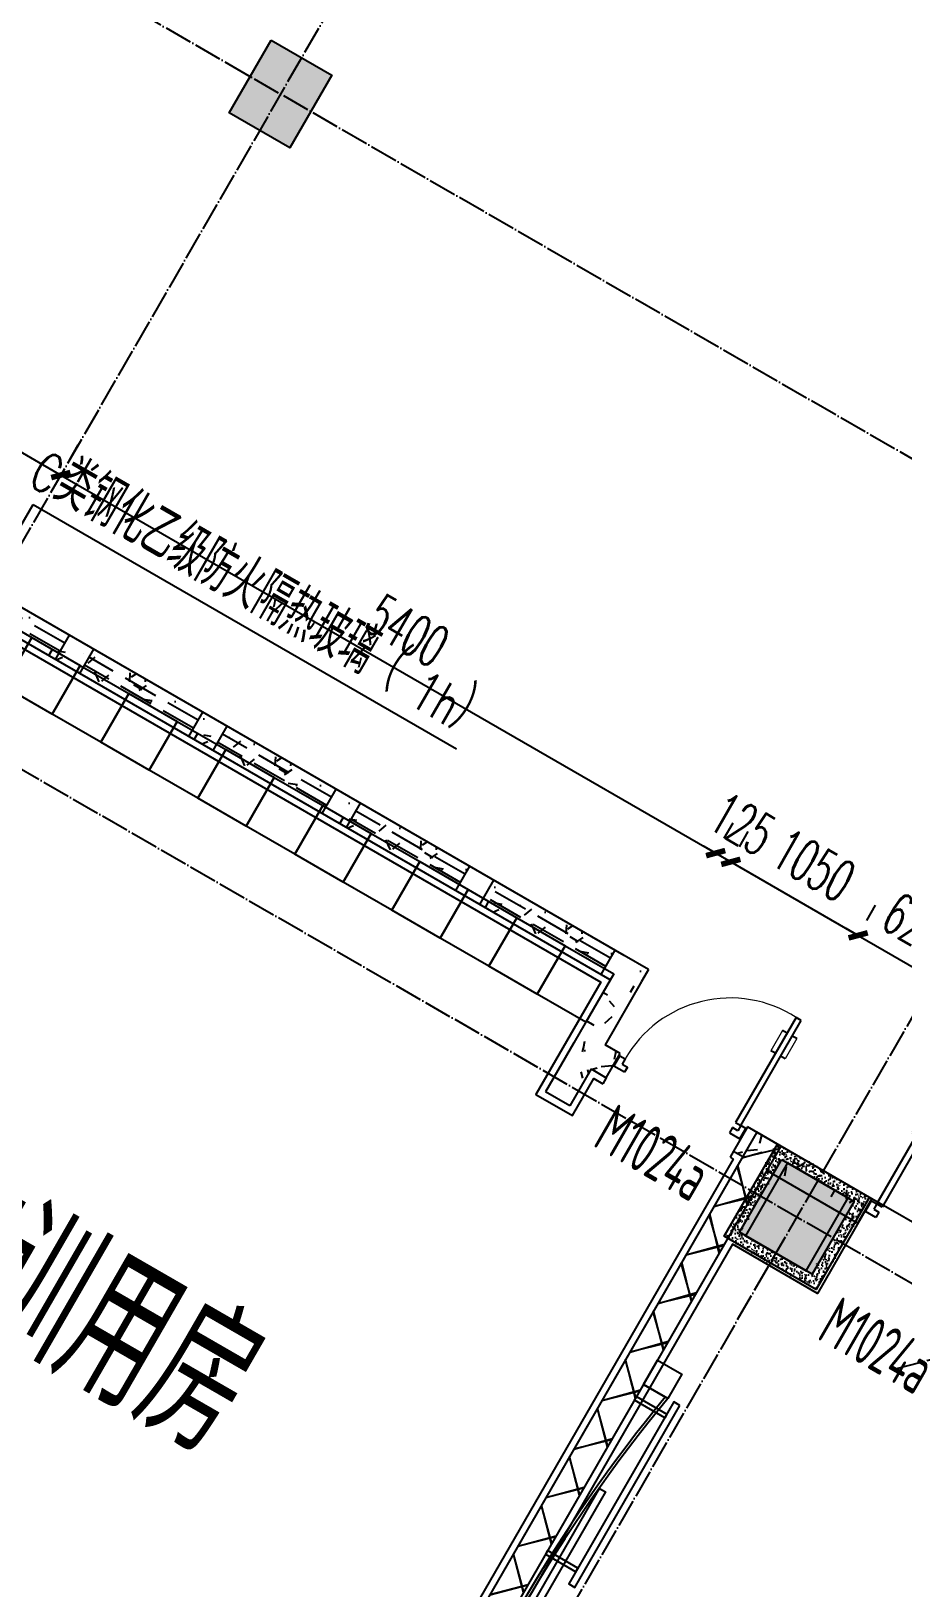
# Model space of a CAD drawing. Header units: millimetres. Extents: x 216654360 to 218309126, y 218099985 to 219647706.
# Drawn here: x 217963966 to 217970192, y 218924951 to 218936065 of the extents above; entities that cross this region are included whole.
import ezdxf

# ---------------------------------------------------------------- set-up
doc = ezdxf.new("R2010")
doc.units = ezdxf.units.MM
doc.header["$LTSCALE"] = 1000
doc.linetypes.add('DASH', pattern=[0.35, 0.25, -0.1])
doc.linetypes.add('DOTE', pattern=[2.4200000000000004, 2, -0.2, 0.02, -0.2])
for name, color, linetype in [('A-ANNO-DIMS', 3, 'Continuous'), ('A-ANNO-DOTE', 1, 'DOTE'), ('A-ANNO-IDEN-INDX', 3, 'Continuous'), ('A-ANNO-TXT', 7, 'Continuous'), ('A-COLU', 2, 'Continuous'), ('A-COLU-CONC', 2, 'Continuous'), ('A-FLOR', 91, 'Continuous'), ('A-FLOR-SPCL', 245, 'Continuous'), ('A-FURN', 45, 'Continuous'), ('A-WALL', 2, 'Continuous'), ('A-WIND', 161, 'Continuous'), ('PUB_HATCH', 8, 'Continuous'), ('WINDOW', 4, 'Continuous'), ('WINDOW_TEXT', 7, 'Continuous'), ('现状植物', 3, 'Continuous')]:
    doc.layers.add(name, color=color, linetype=linetype)
doc.styles.add('_TCH_DIM_T3', font='SIMPLEX.shx', dxfattribs={"width": 0.5647058823529413, "bigfont": 'GBCBIG.shx'})
doc.styles.add('_TCH_WINDOW', font='GBENOR', dxfattribs={"width": 0.8, "bigfont": 'GBCBIG'})
doc.styles.add('A_DIM', font='SIMPLEX', dxfattribs={"width": 0.7, "bigfont": 'HZ'})
doc.dimstyles.new('_TCH_ARCH&&100', dxfattribs={"dimtxt": 297.5, "dimasz": 100, "dimexe": 250, "dimexo": 300, "dimgap": 126.25, "dimtad": 1, "dimdec": 0, "dimzin": 0, "dimdsep": 46, "dimtxsty": '_TCH_DIM_T3', "dimblk": 'ARCHTICK', "dimcen": 0.09, "dimclrt": 7, "dimazin": 2, "dimtfac": 1, "dimtdec": 0, "dimtix": 1, "dimtmove": 2, "dimatfit": 3, "dimfxl": 100, "dimtolj": 1, "dimtzin": 0, "dimarcsym": 0})
pattern_1 = [(0, (354, -366), (600, 1200), [0, -1200]), (0, (-348, -528), (600, 1200), [0, -1200]), (0, (42, -540), (600, 1200), [0, -1200]), (0, (468, -186), (600, 1200), [0, -1200]), (0, (-30, -600), (600, 1200), [0, -1200]), (0, (588, 570), (600, 1200), [0, -1200]), (0, (222, 474), (600, 1200), [0, -1200]), (0, (413.9999999999999, 324), (600, 1200), [0, -1200]), (0, (-564, 300), (600, 1200), [0, -1200]), (0, (24, 246), (600, 1200), [0, -1200]), (0, (-204, -60), (600, 1200), [0, -1200]), (0, (-192, -509.9999999999999), (600, 1200), [0, -1200]), (0, (258, -558), (600, 1200), [0, -1200]), (0, (588, -30), (600, 1200), [0, -1200]), (0, (-534, -216), (600, 1200), [0, -1200]), (0, (-432, -12), (600, 1200), [0, -1200]), (0, (36, -96), (600, 1200), [0, -1200]), (0, (-132, -270), (600, 1200), [0, -1200]), (0, (-228, 126), (600, 1200), [0, -1200]), (0, (-78, 576), (600, 1200), [0, -1200]), (0, (-486.0000000000001, -468), (600, 1200), [0, -1200]), (0, (174, 330), (600, 1200), [0, -1200]), (0, (-384, 348), (600, 1200), [0, -1200]), (0, (-480, 504), (600, 1200), [0, -1200]), (130.601294, (514.285716, 194.285712), (-2999.999966861969, 3600.000015739533), [52.683108, -22074.222]), (18.4349488, (428.571432, 217.142856), (2999.999988936139, 1199.999991146445), [54.21048, -7535.2558]), (90, (428.571432, 165.714288), (600.0000000000001, 1200), [51.428568, -2348.5713]), (161.565051, (480, 148.571424), (-3000.000015105215, 1199.999910544823), [54.21048, -7535.2558]), (53.1301023, (480, 148.571424), (600.0000011342403, 1199.99999943288), [57.14286, -5942.856999999999]), (135, (525.714288, -462.85704), (-600.0000725322863, 1199.999918790402), [48.48732, -3345.6252]), (45, (457.142856, -462.85704), (599.9999961647541, 1199.999995157935), [48.48732, -3345.6252]), (135, (491.428572, -497.1428400000001), (-600.0000725322863, 1199.999918790402), [48.48732, -3345.6252]), (45, (491.428572, -497.1428400000001), (599.9999961647541, 1199.999995157935), [48.48732, -3345.6252]), (116.565051, (-51.42852, 342.857148), (-0.0001043859734650709, 2399.999934707041), [63.887652, -1277.753]), (180, (-79.99991999999999, 399.999996), (-599.9999999999998, 1200), [68.571432, -1131.4285]), (63.43494880000001, (-177.1428, 342.857148), (5.432290706153253e-06, 2399.999988372672), [63.887652, -1277.753]), (116.565051, (-148.5714, 285.714288), (-0.0001043859734650709, 2399.999934707041), [63.887652, -1277.753]), (0, (-148.5714, 285.714288), (600, 1200), [68.571432, -1131.4285]), (63.43494880000001, (-79.99991999999999, 285.714288), (5.432290706153253e-06, 2399.999988372672), [63.887652, -1277.753]), (107.102728, (399.999996, -62.85708000000001), (-1799.999931184909, 6000.000009680287), [77.72269200000001, -32565.805]), (143.972626, (377.142852, 11.428572), (-11399.99985547618, 8399.999990492668), [77.72269200000001, -16244.04]), (180, (314.285712, 57.14286), (-599.9999999999998, 1200), [74.285712, -1125.7142]), (36.02737329999999, (177.14286, 11.428572), (11399.99991575318, 8399.99990944439), [77.72269200000001, -16244.04]), (71.5650511, (154.285716, -57.14279999999999), (1800.000009240657, 5999.99998966958), [72.280632, -7517.185600000001]), (107.102728, (177.14286, -131.42856), (-1799.999931184909, 6000.000009680287), [77.72269200000001, -32565.805]), (143.972626, (240, -177.1428), (-11399.99985547618, 8399.999990492668), [77.72269200000001, -16244.04]), (0, (240, -177.1428), (600, 1200), [74.285712, -1125.7142]), (36.02737329999999, (314.285712, -177.1428), (11399.99991575318, 8399.99990944439), [77.72269200000001, -16244.04]), (71.5650511, (377.142852, -131.42856), (1800.000009240657, 5999.99998966958), [72.280632, -7517.185600000001]), (150.255118, (411.428568, 497.142852), (-1800.000004260273, 1199.999985130039), [46.07004, -9628.639200000001]), (90, (371.428572, 474.28572), (600.0000000000001, 1200), [45.714288, -2354.2855]), (29.7448813, (371.428572, 474.28572), (1800.000001060037, 1199.999994395642), [46.07004, -9628.639200000001]), (116.565051, (131.428572, -354.28572), (-0.0001043859734650709, 2399.999934707041), [63.887652, -1277.753]), (168.690067, (102.857148, -297.1428), (-5400.000004006199, 1199.999969888218), [58.274508, -12179.371]), (41.18592510000001, (0, -325.7142), (14999.99990911732, 13199.99988457684), [60.743688, -25451.604]), (90, (0, -382.85712), (600.0000000000001, 1200), [57.14286, -2342.857]), (138.814074, (45.714288, -422.85708), (-14999.99973338043, 13200.0000840726), [60.743688, -25451.604]), (16.6992442, (45.714288, -422.85708), (19799.99985103278, 5999.99993715613), [59.6589, -24997.075]), (60.9453959, (102.857148, -405.71424), (599.9999984077513, 1199.99998938541), [58.83217200000001, -24650.679]), (109.983106, (-371.42856, 148.571424), (-3000.000011299861, 8399.999977770043), [66.88400399999998, -28024.39499999999]), (155.556045, (-394.28568, 211.428576), (-7800.000029732115, 3599.999925205931), [69.045972, -28930.263]), (24.4439547, (-519.99996, 211.428576), (7800.000003890955, 3599.999982684802), [69.045972, -28930.263]), (70.01689340000001, (-542.85708, 148.571424), (3000.000009044286, 8399.999979161448), [66.88400399999999, -28024.395]), (109.983106, (-519.99996, 85.71428399999999), (-3000.000011299861, 8399.999977770043), [66.88400399999998, -28024.39499999999]), (160.016893, (-457.14276, 62.85714), (-3000.000001763259, 1199.999945333349), [66.88400399999999, -13978.755]), (19.9831065, (-457.14276, 62.85714), (2999.999983528817, 1199.999998096056), [66.88400399999999, -13978.755]), (70.01689340000001, (-394.28568, 85.71428399999999), (3000.000009044286, 8399.999979161448), [66.88400399999999, -28024.395]), (122.005383, (74.285712, 39.999996), (-600.0000805229399, 1199.999938741572), [53.908464, -11266.868]), (18.4349488, (-5.71428, 68.571432), (2999.999988936139, 1199.999991146445), [54.21048, -7535.2558]), (90, (-5.71428, 17.142852), (600.0000000000001, 1200), [51.428568, -2348.5713]), (161.565051, (45.714288, 0), (-3000.000015105215, 1199.999910544823), [54.21048, -7535.2558]), (54.46232220000002, (45.714288, 0), (4199.999993914518, 5999.999991012131), [49.15614, -20596.423]), (116.565051, (-274.28568, -251.42856), (-0.0001043859734650709, 2399.999934707041), [63.887652, -1277.753]), (180, (-302.85708, -194.28564), (-599.9999999999998, 1200), [62.85714, -1137.1428]), (59.0362434, (-399.99996, -251.42856), (600.000001953063, 1199.999994175555), [66.63945599999998, -13927.644]), (120.963756, (-365.71428, -308.57136), (-600.0000819959288, 1199.999944893199), [66.639456, -13927.644]), (0, (-365.71428, -308.57136), (600, 1200), [62.85714, -1137.1428]), (63.43494880000001, (-302.85708, -308.57136), (5.432290706153253e-06, 2399.999988372672), [63.887652, -1277.753])]
pattern_2 = [(45, (200, 0), (-200.0002033111466, 200.0002033111467), []), (135, (200, 0), (-200.0002033111467, -200.0002033111466), [])]

# ---------------------------------------------------------------- blocks, each defined once
blk = doc.blocks.new('$DorLib2D$00000009')
for p, q in [((0.4128784780300046, 0.9052619659617922), (0.4128784780300046, 0.08070055595349494)), ((0.4541065485304194, 0.9052619659617922), (0.4128784780300046, 0.9052619659617922)), ((0.4541065485304194, 0.08070055595349494), (0.4541065485304194, 0.9052619659617922)), ((0.4128784780300046, 0.7821568824082695), (0.3780038555081039, 0.7821568824082694)), ((0.4889811710523202, 0.7821568824082694), (0.4541065485304194, 0.7821568824082695)), ((0.4128784780300046, 0.6235084014994399), (0.3780038555081039, 0.6235084014994398)), ((0.4889811710523202, 0.6235084014994398), (0.4541065485304194, 0.6235084014994399)), ((-0.4941390729791224, 0.08070055595349494), (-0.4529110024787076, 0.08070055595349494)), ((-0.4941390729791224, -0.001755585047334795), (-0.4941390729791224, 0.08070055595349494)), ((-0.4529110024787076, 0.08070055595349494), (-0.4529110024787076, 0.03947248545308008)), ((-0.4529110024787076, 0.03947248545308008), (-0.4116829319782927, 0.03947248545308008)), ((-0.4116829319782927, 0.03947248545308008), (-0.4116829319782927, -0.001755585047334795)), ((0.4128784780300046, 0.08070055595349494), (0.4541065485304194, 0.08070055595349494)), ((0.4541065485304194, 0.03947248545308008), (0.4128784780300046, 0.03947248545308008)), ((0.4128784780300046, 0.03947248545308008), (0.4128784780300046, -0.001755585047334795)), ((0.4953346190308343, 0.08070055595349494), (0.4541065485304194, 0.08070055595349494)), ((0.4541065485304194, 0.08070055595349494), (0.4541065485304194, 0.03947248545308008)), ((0.4953346190308343, -0.001755585047334795), (0.4953346190308343, 0.08070055595349494)), ((-0.4941390729791224, -0.001755585047334795), (-0.4941390729791224, -0.001755585047334795)), ((-0.4116829319782927, -0.001755585047334795), (-0.4941390729791224, -0.001755585047334795)), ((0.4128784780300046, -0.001755585047334795), (0.4953346190308343, -0.001755585047334795)), ((0.4953346190308343, -0.001755585047334795), (0.4953346190308343, -0.001755585047334795))]:
    blk.add_line(p, q)
at = {"lineweight": 13}
for p, q in [((0.3780038555081039, 0.7821568824082694), (0.3780038555081039, 0.6235084014994398)), ((0.4889811710523202, 0.7821568824082694), (0.4889811710523202, 0.6235084014994398))]:
    blk.add_line(p, q, dxfattribs=at)
blk.add_arc((0.3716497624938499, 0.08173193500353383), 0.8245614100082972, 87.13397114007623, 180.0716668053313, dxfattribs=at)
blk = doc.blocks.new("67agjj'")
at = {"layer": 'PUB_HATCH'}
h = blk.add_hatch(dxfattribs=at)
h.set_pattern_fill('多孔材料', color=256, scale=100, style=0)
h.set_pattern_definition(pattern_2)
h.paths.add_polyline_path([(4937796.550121611, -191755.9127561602), (4937596.550337388, -191555.9127561479), (4937596.542612329, -198716.0312870708), (4937796.542612329, -198716.0315028511)])
h = blk.add_hatch(dxfattribs=at)
h.set_pattern_fill('加气混凝土', color=256, scale=100, style=0)
h.set_pattern_definition(pattern_1)
h.paths.add_polyline_path([(4937796.550121611, -191755.9127561602), (4938546.969240265, -191755.9127561621), (4938546.969240265, -191555.9127561094), (4937596.550337388, -191555.9127561479)])
at = {"layer": 'A-FURN', "color": 251}
blk.add_line((4937796.65419766, -193520.049067658), (4937996.654194442, -193520.0885831096), dxfattribs=at)
for points in [[(4937796.65419766, -193520.049067658), (4937796.693713081, -193320.0490717104), (4937996.693709209, -193320.0885871324), (4937996.654193786, -193520.088583109)], [(4938096.654191745, -193520.1083406116), (4938046.65419278, -193520.0984618606), (4938046.357827862, -195020.0984326726), (4938096.357826768, -195020.1083114534)], [(4938046.634435457, -193620.0984597597), (4938046.628508062, -193650.0984591146), (4937796.628512614, -193650.0490647925), (4937796.634439978, -193620.0490654972)], [(4937895.903405503, -194320.0489934004), (4937945.903405503, -194320.0489934004), (4937945.903405503, -196320.0489934004), (4937895.903405503, -196320.0489934004)], [(4938046.377585604, -194920.0984346244), (4938046.383512818, -194890.0984352696), (4937796.383517371, -194890.0490411859), (4937796.377590126, -194920.0490404816)]]:
    blk.add_lwpolyline(points, close=True, dxfattribs=at)
for radius, start, end in [(10897.37174121828, 170.4811375720541, 189.4962217498478), (10877.37174121828, 170.463492984633, 189.5138664502206)]:
    blk.add_arc((4948723.703251525, -195322.2080362383), radius, start, end, dxfattribs=at)
at = {"layer": 'A-WALL'}
for p, q in [((4937596.550337388, -191555.9127561479), (4937596.542612329, -198716.0312870708)), ((4938546.969240265, -191555.9127561094), (4937596.550337388, -191555.9127561479)), ((4938546.969240265, -191755.9127561621), (4938546.969240265, -191555.9127561094)), ((4937796.550121611, -191755.9127561602), (4937796.542612329, -198716.0315028511)), ((4937796.550121611, -191755.9127561602), (4938546.969240265, -191755.9127561621))]:
    blk.add_line(p, q, dxfattribs=at)
at = {"layer": 'A-WALL', "color": 6}
blk.add_lwpolyline([(4938546.534865214, -191585.9127586209), (4938546.534865214, -192335.9128103111), (4937846.549495839, -192335.9121090239), (4937846.542795743, -198546.0313949566), (4937846.550412892, -198546.0313949566), (4937846.550412892, -198185.9127563676), (4938446.550412892, -198185.9127563676), (4938446.550412892, -198546.0214243335), (4938991.540443263, -198545.912757365)], dxfattribs=at)
at = {"layer": 'WINDOW'}
blk.add_line((4939596.96924019, -191555.9127561775), (4938546.96924019, -191555.9127561775), dxfattribs=at)
ref = blk.add_blockref('$DorLib2D$00000009', (4939071.96924019, -191655.9127561775), dxfattribs=dict(at, xscale=1050, yscale=-1050, zscale=200, rotation=179.9999999999992))
ref.add_attrib('A', 'M1024a', (4938696.302573554, -192618.4127562058), dxfattribs={"layer": 'WINDOW_TEXT', "height": 350, "rotation": 359.9999999999992, "style": '_TCH_WINDOW', "width": 0.6400000000000001})
blk = doc.blocks.new('A$C5EDE6A0B')
at = {"layer": 'A-FURN', "color": 251}
for points in [[(0, -400.0000000036089), (0, 0), (400, 0), (399.9999999990687, -400.0000000037398)], [(399.9999999990687, -400.0000000038563), (399.9999999990687, -2.328306436538696e-10), (799.9999999990687, -2.473825588822365e-10), (799.9999999990687, -400.0000000039727)], [(799.9999999990687, -400.0000000039727), (799.9999999990396, -4.656612873077393e-10), (1199.99999999904, -4.802132025361061e-10), (1199.999999999069, -400.0000000042055)], [(1199.999999999069, -400.0000000043219), (1199.999999999069, -6.984919309616089e-10), (1599.999999999069, -7.130438461899757e-10), (1599.99999999904, -400.0000000044092)], [(1599.99999999904, -400.0000000045402), (1599.99999999904, -9.313225746154785e-10), (1999.99999999904, -9.458744898438454e-10), (1999.999999999069, -400.0000000046712)], [(1999.999999999069, -400.0000000046712), (1999.99999999904, -1.178705133497715e-09), (2399.999999999069, -1.178705133497715e-09), (2399.999999998137, -400.000000004904)], [(2399.999999998108, -400.0000000050059), (2399.999999998108, -1.396983861923218e-09), (2799.999999998137, -1.411535777151585e-09), (2799.999999998137, -400.0000000051223)], [(2799.999999998137, -400.0000000052532), (2799.999999998137, -1.644366420805454e-09), (3199.999999998137, -1.658918336033821e-09), (3199.999999998137, -400.0000000053551)], [(3199.999999998137, -400.0000000053551), (3199.999999998108, -1.862645149230957e-09), (3599.999999998137, -1.877197064459324e-09), (3599.999999997206, -400.0000000056025)], [(3599.999999997206, -400.0000000057189), (3599.999999997206, -2.110027708113194e-09), (3999.999999997206, -2.110027708113194e-09), (3999.999999997206, -400.0000000058353)], [(3999.999999997206, -400.0000000058353), (3999.999999997177, -2.342858351767063e-09), (4399.999999997206, -2.342858351767063e-09), (4399.999999997206, -400.0000000060681)], [(4399.999999997206, -400.0000000061846), (4399.999999997206, -2.561137080192566e-09), (4799.999999997206, -2.575688995420933e-09), (4799.999999997206, -400.0000000062864)]]:
    blk.add_lwpolyline(points, close=True, dxfattribs=at)
blk = doc.blocks.new('123rty7u778')
at = {"layer": 'PUB_HATCH'}
h = blk.add_hatch(dxfattribs=at)
h.set_pattern_fill('加气混凝土', color=256, scale=100, style=0)
h.set_pattern_definition(pattern_1)
h.paths.add_polyline_path([(4946063.217079565, -191035.5933836235), (4945996.55041303, -190935.5933836262), (4939046.550412573, -190935.5933836259), (4939246.55041269, -191135.5933836183), (4945996.550412833, -191135.5933836185)])
h = blk.add_hatch(dxfattribs=at)
h.set_pattern_fill('加气混凝土', color=256, scale=100, style=0)
h.set_pattern_definition(pattern_1)
h.paths.add_polyline_path([(4945996.550412833, -190935.9127564223), (4945996.55041303, -190935.5933836262), (4946063.217079565, -191035.5933836235), (4946196.550412833, -191035.5933836258), (4946196.550412833, -190935.9127564223)])
h = blk.add_hatch(dxfattribs=at)
h.set_pattern_fill('加气混凝土', color=256, scale=100, style=0)
h.set_pattern_definition(pattern_1)
h.paths.add_polyline_path([(4946063.217079565, -191035.5933836235), (4945996.550412833, -191135.5933836185), (4945996.550412834, -191655.9127568066), (4946129.883746193, -191655.9127567989), (4946196.550412829, -191555.9127568017), (4946196.550412833, -191035.5933836258)])
h = blk.add_hatch(dxfattribs=at)
h.set_pattern_fill('加气混凝土', color=256, scale=100, style=0)
h.set_pattern_definition(pattern_1)
h.paths.add_polyline_path([(4946196.550412917, -191755.9127567887), (4946321.550412904, -191755.9127567778), (4946321.550412903, -191555.9127567355), (4946196.550412829, -191555.9127568017), (4946129.883746193, -191655.912756799)])
h = blk.add_hatch(dxfattribs=at)
h.set_pattern_fill('加气混凝土', color=256, scale=100, style=0)
h.set_pattern_definition(pattern_1)
h.paths.add_polyline_path([(4947646.550523447, -191555.9127568017), (4947371.550412903, -191555.9127567355), (4947371.550412903, -191755.9127567778), (4947446.550302394, -191755.9127567887)])
h = blk.add_hatch(dxfattribs=at)
h.set_pattern_fill('多孔材料', color=256, scale=100, style=0)
h.set_pattern_definition(pattern_2)
h.paths.add_polyline_path([(4947646.550523447, -191555.9127568017), (4947446.550302394, -191755.9127567887), (4947446.542741804, -198596.0312844279), (4947646.542741804, -198596.0315054939)])
h = blk.add_hatch(dxfattribs=at)
h.set_pattern_fill('加气混凝土', color=256, scale=100, style=0)
h.set_pattern_definition(pattern_1)
h.paths.add_polyline_path([(4946129.883746193, -191655.912756799), (4945996.550412834, -191655.9127568064), (4945996.550412834, -192060.9127563676), (4946196.550412834, -192060.9127563676), (4946196.550412917, -191755.9127567887)])
at = {"layer": 'A-ANNO-IDEN-INDX'}
for p, q in [((4940727.205856083, -191035.5933836256), (4940731.6137655, -190257.0000949414)), ((4940731.6137655, -190257.0000949414), (4944220.066363484, -190257.0000949414))]:
    blk.add_line(p, q, dxfattribs=at)
at = {"layer": 'A-WALL'}
for p, q in [((4945996.55041303, -190935.5933836262), (4939046.550412573, -190935.5933836259)), ((4945996.550412833, -190935.9127564223), (4945996.55041303, -190935.5933836262)), ((4946196.550412833, -190935.9127564223), (4945996.550412833, -190935.9127564223)), ((4946196.550412833, -190935.9127564223), (4946196.550412833, -191035.5933836258)), ((4946196.550412833, -191035.5933836258), (4946196.550412829, -191555.9127568017)), ((4945996.550412833, -191135.5933836185), (4939246.55041269, -191135.5933836183)), ((4945996.550412833, -191135.5933836185), (4945996.550412834, -191655.9127568066)), ((4946321.550412903, -191555.9127567355), (4946196.550412829, -191555.9127568017)), ((4946321.550412904, -191755.9127567778), (4946321.550412903, -191555.9127567355)), ((4947646.550523447, -191555.9127568017), (4947371.550412903, -191555.9127567355)), ((4947371.550412903, -191555.9127567355), (4947371.550412903, -191755.9127567778)), ((4947646.550523447, -191555.9127568017), (4947646.542741804, -198596.0315054939)), ((4945996.550412834, -191655.9127568064), (4945996.550412834, -192060.9127563676)), ((4946196.550412917, -191755.9127567887), (4946321.550412904, -191755.9127567778)), ((4946196.550412917, -191755.9127567887), (4946196.550412834, -192060.9127563676)), ((4947371.550412903, -191755.9127567778), (4947446.550302394, -191755.9127567887)), ((4947446.550302394, -191755.9127567887), (4947446.542741804, -198596.0312844279)), ((4946196.550412834, -192060.9127563676), (4945996.550412834, -192060.9127563676))]:
    blk.add_line(p, q, dxfattribs=at)
at = {"layer": 'A-WALL', "color": 6}
for p, q in [((4946321.55041304, -191755.9127573387), (4946321.55041304, -191805.9127574633)), ((4947371.550412886, -191755.9127569807), (4947371.550358941, -191805.9127571053))]:
    blk.add_line(p, q, dxfattribs=at)
for points in [[(4938921.55041278, -191805.9127570521), (4938996.550412547, -191805.9127570488), (4938996.550412567, -192110.9127563676), (4939296.550412565, -192110.9127563676), (4939296.550412565, -191185.5933836242), (4939471.518433979, -191185.5933836242), (4939471.518433979, -191185.5933836231), (4940471.550412937, -191185.5933836254), (4940471.550412937, -191185.5933836275), (4945946.55041282, -191185.5933836277), (4945946.550412821, -192110.9127563678), (4946246.550412839, -192110.9127563676), (4946246.550412789, -191805.912756997), (4946321.550412968, -191805.912756997)], [(4947371.550358985, -191805.9127569969), (4947396.550251088, -191805.9127839694), (4947396.542795748, -198546.0313949597), (4946246.550412927, -198546.0313949608)]]:
    blk.add_lwpolyline(points, dxfattribs=at)
at = {"layer": 'A-WIND', "linetype": 'DASH'}
for p, q in [((4941421.550412933, -191135.5933836257, 1500), (4941421.550412933, -190935.5933836257, 1500)), ((4941621.550412934, -191135.5933836257, 1500), (4941621.550412934, -190935.5933836257, 1500)), ((4942521.550412934, -191135.5933836257, 1500), (4942521.550412934, -190935.5933836257, 1500)), ((4942721.550412935, -191135.5933836257, 1500), (4942721.550412935, -190935.5933836257, 1500)), ((4943621.550412935, -191135.5933836258, 1500), (4943621.550412935, -190935.5933836258, 1500)), ((4943821.550412934, -191135.5933836258, 1500), (4943821.550412934, -190935.5933836258, 1500)), ((4944721.550412934, -191135.5933836258, 1500), (4944721.550412934, -190935.5933836258, 1500)), ((4944921.550412928, -191135.5933836258, 1500), (4944921.550412928, -190935.5933836258, 1500)), ((4945921.550412928, -191135.5933836258, 1500), (4945921.550412928, -190935.5933836258, 1500)), ((4941421.550412933, -191002.2600502924, 1500), (4940521.550412933, -191002.2600502923, 1500)), ((4942521.550412934, -191002.2600502924, 1500), (4941621.550412934, -191002.2600502923, 1500)), ((4943621.550412935, -191002.2600502924, 1500), (4942721.550412935, -191002.2600502924, 1500)), ((4944721.550412934, -191002.2600502925, 1500), (4943821.550412934, -191002.2600502924, 1500)), ((4945921.550412928, -191002.2600502925, 1500), (4944921.550412928, -191002.2600502924, 1500)), ((4941421.550412933, -191068.926716959, 1500), (4940521.550412933, -191068.926716959, 1500)), ((4942521.550412934, -191068.9267169591, 1500), (4941621.550412934, -191068.926716959, 1500)), ((4943621.550412935, -191068.9267169591, 1500), (4942721.550412935, -191068.9267169591, 1500)), ((4944721.550412934, -191068.9267169592, 1500), (4943821.550412934, -191068.9267169591, 1500)), ((4945921.550412928, -191068.9267169592, 1500), (4944921.550412928, -191068.9267169591, 1500))]:
    blk.add_line(p, q, dxfattribs=at)
at = {"linetype": 'Continuous', "rotation": 180}
for p in [(4945596.550412833, -191485.9127568838), (4945996.550412833, -191485.9127568838)]:
    blk.add_blockref('A$C5EDE6A0B', p, dxfattribs=at)
at = {"layer": 'WINDOW'}
ref = blk.add_blockref('$DorLib2D$00000009', (4946846.550412943, -191655.9127568065), dxfattribs=dict(at, xscale=-1050, yscale=-1050, zscale=200, rotation=180))
ref.add_attrib('A', 'M1024a', (4946470.883746278, -192226.3403878803), dxfattribs={"layer": 'WINDOW_TEXT', "height": 350, "style": '_TCH_WINDOW', "width": 0.6400000000000001})
at = {"layer": 'A-ANNO-TXT', "color": 7, "style": 'A_DIM'}
for s, height, width, p in [('类钢化乙级防火隔热玻璃（', 350, 0.7, (4940809.817019652, -190152.0000949414)), ('）', 350, 0.7, (4944076.483686319, -190152.0000949414)), ('C', 280, 0.6999999999999998, (4940613.817019652, -190152.0000949414)), ('1h', 280, 0.6999999999999998, (4943749.817019652, -190152.0000949414))]:
    blk.add_text(s, height=height, dxfattribs=dict(at, width=width)).set_placement(p)
at = {"layer": 'A-ANNO-TXT', "linetype": 'Continuous', "style": 'A_DIM', "width": 0.7}
blk.add_text('办公培训用房', height=1000, dxfattribs=at).set_placement((4941229.396303697, -195565.5344053968))
blk = doc.blocks.new('A$Cbd128c3d')
at = {"layer": 'A-COLU'}
h = blk.add_hatch(color=256, dxfattribs=at)
h.dxf.hatch_style = 1
h.paths.add_polyline_path([(3599.999999999942, -240), (4099.999999999942, -240), (4099.999999999942, -840), (3599.999999999942, -840)])
blk.add_lwpolyline([(3599.999999999942, -240), (4099.999999999942, -240), (4099.999999999942, -840), (3599.999999999942, -840)], close=True, dxfattribs=at)
blk = doc.blocks.new('123attt')
h = blk.add_hatch(color=2)
h.dxf.hatch_style = 1
h.paths.add_polyline_path([(6528856.650242668, 260781.6907820057), (6529456.650242668, 260781.6907820057), (6529456.650242668, 260181.6907820409), (6528856.650242668, 260181.6907820409)])
at = {"layer": 'A-WALL'}
blk.add_lwpolyline([(6528856.650242668, 260781.6907820057), (6529456.650242668, 260781.6907820057), (6529456.650242668, 260181.6907820409), (6528856.650242668, 260181.6907820409)], close=True, dxfattribs=at)
blk = doc.blocks.new('2929sk')
at = {"layer": 'A-COLU-CONC'}
h = blk.add_hatch(dxfattribs=at)
h.set_pattern_fill('混凝土', scale=10, angle=90)
h.set_pattern_definition([(140, (6502386.07597335, 175688.3338082992), (6.275213498259515, 71.72601826007535), [7.5, -82.5]), (85, (6502386.07597335, 175688.3338082992), (-75.21921337000119, -13.8751333613), [6, -66]), (190.4514, (6502386.59890735, 175694.3109762992), (-68.94395420609534, 57.85093817140216), [6.37401899999999, -70.11421119999983]), (136.1842, (6502366.07597335, 175688.3338082992), (16.55190143290181, 106.7241048625644), [11.24999999999998, -123.7499999999998]), (186.6356, (6502367.45530405, 175697.2274827992), (-97.41178709004417, 93.46627055487033), [9.561028799999953, -105.1712999999996]), (81.18420000000006, (6502366.07597335, 175688.3338082992), (-97.41186009253246, 93.46619451336272), [9, -99]), (111, (6502371.07597335, 175698.3338082992), (40.26188906653389, 59.69070521184616), [7.499999999999989, -82.49999999999983]), (55.99999999999998, (6502371.07597335, 175698.3338082992), (-72.5150045046853, 24.33153319215818), [6, -66]), (161.4514, (6502374.431133949, 175703.3080315992), (-32.25304967099523, 84.02226285814899), [6.374018999999989, -70.11421119999981]), (127.5, (6502386.07597335, 175688.3338082992), (-33.28938538313115, 1.215985531729069), [0, -65.19999999999999, 0, -67, 0, -66.25]), (97.49999999999993, (6502386.07597335, 175688.3338082992), (-39.44117118823602, 26.30695374421486), [0, -38.2, 0, -63.7, 0, -25.25]), (57.49999999999999, (6502386.07597335, 175666.0338082992), (2.255487173437979, 53.3822436172409), [0, -25, 0, -78, 0, -103.5]), (47.5, (6502386.07597335, 175656.0338082992), (-10.01049823323177, 58.31861693423862), [0, -32.4999999999999, 0, -51.7999999999999, 0, -73.4999999999998])])
h.paths.add_polyline_path([(-69288.40205167048, -86952.76195850916), (-68908.39814537857, -86952.76195850916), (-68908.39814537857, -86872.76195850916), (-69208.40205167048, -86872.76195850916), (-69208.40205167048, -86572.76195832115), (-69288.40205167048, -86572.76195832115)])
h.paths.add_polyline_path([(-68908.39814537857, -86952.76195850916), (-68528.39814541303, -86952.76195850916), (-68528.39814541303, -86572.76195832115), (-68608.39814541303, -86572.76195832115), (-68608.39814541303, -86872.76195850916), (-68908.39814537857, -86872.76195850916)])
h.paths.add_polyline_path([(-68608.39814541303, -86572.76195832115), (-68528.39814541303, -86572.76195832115), (-68528.39814541303, -86192.76195850811), (-68908.39814537857, -86192.76195850811), (-68908.39814537857, -86272.76195850811), (-68608.39814541303, -86272.76195850811)])
h.paths.add_polyline_path([(-69288.40205167048, -86572.76195832115), (-69208.40205167048, -86572.76195832115), (-69208.40205167048, -86272.76195850811), (-68908.39814537857, -86272.76195850811), (-68908.39814537857, -86192.76195850811), (-69288.40205167048, -86192.76195850811)])
at = {"layer": 'A-ANNO-DOTE', "ltscale": 0.1}
for p, q in [((-68908.41759934928, -98506.28522877558), (-68908.41759934928, -79972.7619583212)), ((-61708.41759934928, -98506.28522877552), (-61708.41759934928, -79972.7619583212)), ((-70053.25017017312, -85977.54912788258), (-75903.12984014768, -91766.4875320131)), ((-16719.25256192591, -86572.76195832115), (-75808.41759934928, -86572.76195832127)), ((-16719.25256192591, -91672.76195832115), (-75808.41759934928, -91672.76195832127))]:
    blk.add_line(p, q, dxfattribs=at)
at = {"layer": 'A-COLU-CONC', "color": 7}
for points in [[(-68528.39814541303, -86952.76195850916), (-69288.40205167048, -86952.76195850916), (-69288.40205167048, -86192.76195850811), (-68528.39814541303, -86192.76195850811)], [(-68608.39814541303, -86872.76195850916), (-69208.40205167048, -86872.76195850916), (-69208.40205167048, -86272.76195850811), (-68608.39814541303, -86272.76195850811)]]:
    blk.add_lwpolyline(points, close=True, dxfattribs=at)
at = {"rotation": 180}
blk.add_blockref('A$Cbd128c3d', (-57858.41759934928, -92212.76195819007), dxfattribs=at)
at = {"layer": 'A-WALL', "color": 6, "rotation": 180}
blk.add_blockref('123attt', (6460248.252097255, 173908.9288235325), dxfattribs=at)
blk = doc.blocks.new('_ArchTick')
at = {"color": 0, "linetype": 'ByBlock', "const_width": 0.4}
blk.add_lwpolyline([(-0.5, -0.5), (0.5, 0.5)], dxfattribs=at)
blk = doc.blocks.new('*D590')
at = {"layer": 'A-ANNO-DIMS', "color": 0, "lineweight": -2, "transparency": 16777216}
for p, q in [((6107020.873125625, 27031.65141335763), (6107020.8743014, 28095.38551166646)), ((6113520.834651212, 27031.64422876637), (6113520.835826987, 28095.37832707518)), ((6107020.874025068, 27845.38551166661), (6113520.835550656, 27845.37832707534))]:
    blk.add_line(p, q, dxfattribs=at)
at = {"layer": 'Defpoints', "color": 0, "transparency": 16777216}
for p in [(6113520.835550656, 27845.37832707534), (6107020.872794027, 26731.65141335782), (6113520.834319614, 26731.64422876655)]:
    blk.add_point(p, dxfattribs=at)
at = {"layer": 'A-ANNO-DIMS', "color": 0, "lineweight": -2, "transparency": 16777216, "xscale": 100, "yscale": 100, "zscale": 100}
for p, rotation in [((6107020.874025068, 27845.38551166661), 179.9999366693548), ((6113520.835550656, 27845.37832707534), 359.9999366693548)]:
    blk.add_blockref('_ArchTick', p, dxfattribs=dict(at, rotation=rotation))
at = {"layer": 'A-ANNO-DIMS', "color": 7, "transparency": 16777216, "insert": (6110270.855091827, 28120.3819193708), "char_height": 297.5, "attachment_point": 5, "rotation": 359.9999366693548, "style": '_TCH_DIM_T3'}
blk.add_mtext('\\A1;6500', dxfattribs=at)
blk = doc.blocks.new('*D338')
at = {"layer": 'A-ANNO-DIMS', "color": 0, "lineweight": -2, "transparency": 16777216}
for p, q in [((6106795.84455656, 35474.14101954783), (6106795.84455656, 35600.99999999999)), ((6108545.844556831, 35474.14101954783), (6108545.844556831, 35600.99999999999)), ((6106795.84455656, 35350.99999999999), (6108545.844556831, 35350.99999999999))]:
    blk.add_line(p, q, dxfattribs=at)
at = {"layer": 'Defpoints', "color": 0, "transparency": 16777216}
for p in [(6108545.844556831, 35350.99999999999), (6106795.84455656, 35174.14101954783), (6108545.844556831, 35174.14101954783)]:
    blk.add_point(p, dxfattribs=at)
at = {"layer": 'A-ANNO-DIMS', "color": 0, "lineweight": -2, "transparency": 16777216, "xscale": 100, "yscale": 100, "zscale": 100, "rotation": 180}
blk.add_blockref('_ArchTick', (6106795.84455656, 35350.99999999999), dxfattribs=at)
at = {"layer": 'A-ANNO-DIMS', "color": 0, "lineweight": -2, "transparency": 16777216, "xscale": 100, "yscale": 100, "zscale": 100}
blk.add_blockref('_ArchTick', (6108545.844556831, 35350.99999999999), dxfattribs=at)
at = {"layer": 'A-ANNO-DIMS', "color": 7, "transparency": 16777216, "insert": (6107670.844556695, 35625.99999999999), "char_height": 297.5, "attachment_point": 5, "style": '_TCH_DIM_T3'}
blk.add_mtext('\\A1;1750', dxfattribs=at)
blk = doc.blocks.new('*D339')
at = {"layer": 'A-ANNO-DIMS', "color": 0, "lineweight": -2, "transparency": 16777216}
for p, q in [((6108545.844556831, 35474.14101954783), (6108545.844556831, 35600.99999999999)), ((6113945.844556829, 35474.14101954783), (6113945.844556829, 35600.99999999999)), ((6108545.844556831, 35350.99999999999), (6113945.844556829, 35350.99999999999))]:
    blk.add_line(p, q, dxfattribs=at)
at = {"layer": 'Defpoints', "color": 0, "transparency": 16777216}
for p in [(6113945.844556829, 35350.99999999999), (6108545.844556831, 35174.14101954783), (6113945.844556829, 35174.14101954783)]:
    blk.add_point(p, dxfattribs=at)
at = {"layer": 'A-ANNO-DIMS', "color": 0, "lineweight": -2, "transparency": 16777216, "xscale": 100, "yscale": 100, "zscale": 100, "rotation": 180}
blk.add_blockref('_ArchTick', (6108545.844556831, 35350.99999999999), dxfattribs=at)
at = {"layer": 'A-ANNO-DIMS', "color": 0, "lineweight": -2, "transparency": 16777216, "xscale": 100, "yscale": 100, "zscale": 100}
blk.add_blockref('_ArchTick', (6113945.844556829, 35350.99999999999), dxfattribs=at)
at = {"layer": 'A-ANNO-DIMS', "color": 7, "transparency": 16777216, "insert": (6111245.84455683, 35625.99999999999), "char_height": 297.5, "attachment_point": 5, "style": '_TCH_DIM_T3'}
blk.add_mtext('\\A1;5400', dxfattribs=at)
blk = doc.blocks.new('*D340')
at = {"layer": 'A-ANNO-DIMS', "color": 0, "lineweight": -2, "transparency": 16777216}
for p, q in [((6113945.844556829, 35474.14101954783), (6113945.844556829, 35600.99999999999)), ((6114070.844556833, 35474.14101954783), (6114070.844556833, 35600.99999999999)), ((6113945.844556829, 35350.99999999999), (6113845.844556829, 35350.99999999999)), ((6113945.844556829, 35350.99999999999), (6114070.844556833, 35350.99999999999)), ((6114070.844556833, 35350.99999999999), (6114170.844556833, 35350.99999999999))]:
    blk.add_line(p, q, dxfattribs=at)
at = {"layer": 'Defpoints', "color": 0, "transparency": 16777216}
for p in [(6114070.844556833, 35350.99999999999), (6113945.844556829, 35174.14101954783), (6114070.844556833, 35174.14101954783)]:
    blk.add_point(p, dxfattribs=at)
at = {"layer": 'A-ANNO-DIMS', "color": 0, "lineweight": -2, "transparency": 16777216, "xscale": 100, "yscale": 100, "zscale": 100}
blk.add_blockref('_ArchTick', (6113945.844556829, 35350.99999999999), dxfattribs=at)
at = {"layer": 'A-ANNO-DIMS', "color": 0, "lineweight": -2, "transparency": 16777216, "xscale": 100, "yscale": 100, "zscale": 100, "rotation": 180}
blk.add_blockref('_ArchTick', (6114070.844556833, 35350.99999999999), dxfattribs=at)
at = {"layer": 'A-ANNO-DIMS', "color": 7, "transparency": 16777216, "insert": (6114008.344556831, 35625.99999999999), "char_height": 297.5, "attachment_point": 5, "style": '_TCH_DIM_T3'}
blk.add_mtext('\\A1;125', dxfattribs=at)
blk = doc.blocks.new('*D341')
at = {"layer": 'A-ANNO-DIMS', "color": 0, "lineweight": -2, "transparency": 16777216}
for p, q in [((6114070.844556833, 35474.14101954783), (6114070.844556833, 35600.99999999999)), ((6115120.844556984, 35474.14101954783), (6115120.844556984, 35600.99999999999)), ((6114070.844556833, 35350.99999999999), (6115120.844556984, 35350.99999999999))]:
    blk.add_line(p, q, dxfattribs=at)
at = {"layer": 'Defpoints', "color": 0, "transparency": 16777216}
for p in [(6115120.844556984, 35350.99999999999), (6114070.844556833, 35174.14101954783), (6115120.844556984, 35174.14101954783)]:
    blk.add_point(p, dxfattribs=at)
at = {"layer": 'A-ANNO-DIMS', "color": 0, "lineweight": -2, "transparency": 16777216, "xscale": 100, "yscale": 100, "zscale": 100, "rotation": 180}
blk.add_blockref('_ArchTick', (6114070.844556833, 35350.99999999999), dxfattribs=at)
at = {"layer": 'A-ANNO-DIMS', "color": 0, "lineweight": -2, "transparency": 16777216, "xscale": 100, "yscale": 100, "zscale": 100}
blk.add_blockref('_ArchTick', (6115120.844556984, 35350.99999999999), dxfattribs=at)
at = {"layer": 'A-ANNO-DIMS', "color": 7, "transparency": 16777216, "insert": (6114595.844556908, 35625.99999999999), "char_height": 297.5, "attachment_point": 5, "style": '_TCH_DIM_T3'}
blk.add_mtext('\\A1;1050', dxfattribs=at)
blk = doc.blocks.new('*D342')
at = {"layer": 'A-ANNO-DIMS', "color": 0, "lineweight": -2, "transparency": 16777216}
for p, q in [((6115120.844556984, 35474.14101954783), (6115120.844556984, 35600.99999999999)), ((6115745.844556829, 35474.14101954783), (6115745.844556829, 35600.99999999999)), ((6115120.844556984, 35350.99999999999), (6115020.844556984, 35350.99999999999)), ((6115120.844556984, 35350.99999999999), (6115745.844556829, 35350.99999999999)), ((6115745.844556829, 35350.99999999999), (6115845.844556829, 35350.99999999999))]:
    blk.add_line(p, q, dxfattribs=at)
at = {"layer": 'Defpoints', "color": 0, "transparency": 16777216}
for p in [(6115745.844556829, 35350.99999999999), (6115120.844556984, 35174.14101954783), (6115745.844556829, 35174.14101954783)]:
    blk.add_point(p, dxfattribs=at)
at = {"layer": 'A-ANNO-DIMS', "color": 0, "lineweight": -2, "transparency": 16777216, "xscale": 100, "yscale": 100, "zscale": 100}
blk.add_blockref('_ArchTick', (6115120.844556984, 35350.99999999999), dxfattribs=at)
at = {"layer": 'A-ANNO-DIMS', "color": 0, "lineweight": -2, "transparency": 16777216, "xscale": 100, "yscale": 100, "zscale": 100, "rotation": 180}
blk.add_blockref('_ArchTick', (6115745.844556829, 35350.99999999999), dxfattribs=at)
at = {"layer": 'A-ANNO-DIMS', "color": 7, "transparency": 16777216, "insert": (6115433.344556906, 35625.99999999999), "char_height": 297.5, "attachment_point": 5, "style": '_TCH_DIM_T3'}
blk.add_mtext('\\A1;625', dxfattribs=at)
blk = doc.blocks.new('_FZH')
blk.add_lwpolyline([(-0.5, -0.5), (0.5, -0.5), (0.5, 0.5), (-0.5, 0.5)], close=True)
at = {"layer": 'PUB_HATCH'}
blk.add_solid([(-0.5, -0.5), (0.5, -0.5), (-0.5, 0.5), (0.5, 0.5)], dxfattribs=at)
blk = doc.blocks.new('div111')
at = {"layer": 'A-ANNO-DIMS'}
dim = blk.add_aligned_dim(p1=(6107020.872794027, 26731.65141335782), p2=(6113520.834319614, 26731.64422876654), distance=1113.73409830948, dimstyle='_TCH_ARCH&&100', dxfattribs=at)
dim.commit()
dim.dimension.update_dxf_attribs({"geometry": '*D590', "text_midpoint": (6110270.855091827, 28120.3819193708)})
blk = doc.blocks.new('A$C04836B57')
at = {"color": 2}
for name, p in [('123rty7u778', (-4998129.812432508, 165844.8978267414)), ("67agjj'", (-4988279.812432501, 165844.8978267414))]:
    blk.add_blockref(name, p, dxfattribs=at)
at = {"layer": 'A-COLU-CONC', "xscale": 500, "yscale": 600, "zscale": 600, "rotation": 180}
blk.add_blockref('_FZH', (-50133.26201960817, -26091.01492962649), dxfattribs=at)
at = {"layer": 'A-FLOR'}
blk.add_blockref('div111', (-6165879.106576437, -59482.65594915766), dxfattribs=at)
at = {"layer": 'A-FLOR-SPCL', "rotation": 180}
blk.add_blockref('2929sk', (-119041.6796189575, -112663.7768879475), dxfattribs=at)
at = {"layer": 'A-ANNO-DIMS', "color": 3}
for p1, p2, picture, middle in [((-59083.26201987732, -24308.51492960983), (-57333.26201960631, -24308.51492960983), '*D338', (-58208.26201974228, -23856.65594915767)), ((-57333.26201960631, -24308.51492960983), (-51933.26201960817, -24308.51492960983), '*D339', (-54633.26201960724, -23856.65594915767)), ((-51933.26201960817, -24308.51492960983), (-51808.26201960444, -24308.51492960983), '*D340', (-51870.76201960631, -23856.65594915767)), ((-51808.26201960444, -24308.51492960983), (-50758.26201945357, -24308.51492960983), '*D341', (-51283.26201952901, -23856.65594915767)), ((-50758.26201945357, -24308.51492960983), (-50133.26201960817, -24308.51492960983), '*D342', (-50445.76201953087, -23856.65594915767))]:
    dim = blk.add_aligned_dim(p1=p1, p2=p2, distance=176.85898045216163, dimstyle='_TCH_ARCH&&100', dxfattribs=at)
    dim.commit()
    dim.dimension.update_dxf_attribs({"geometry": picture, "text_midpoint": middle, "insert": (-6165879.106576437, -59482.65594915766)})

msp = doc.modelspace()

# ---------------------------------------------------------------- block references
at = {"layer": '现状植物', "rotation": 330.0099772030858}
msp.add_blockref('A$C04836B57', (218025897.187641, 218925138.5110827), dxfattribs=at)

doc.saveas('drawing.dxf')
